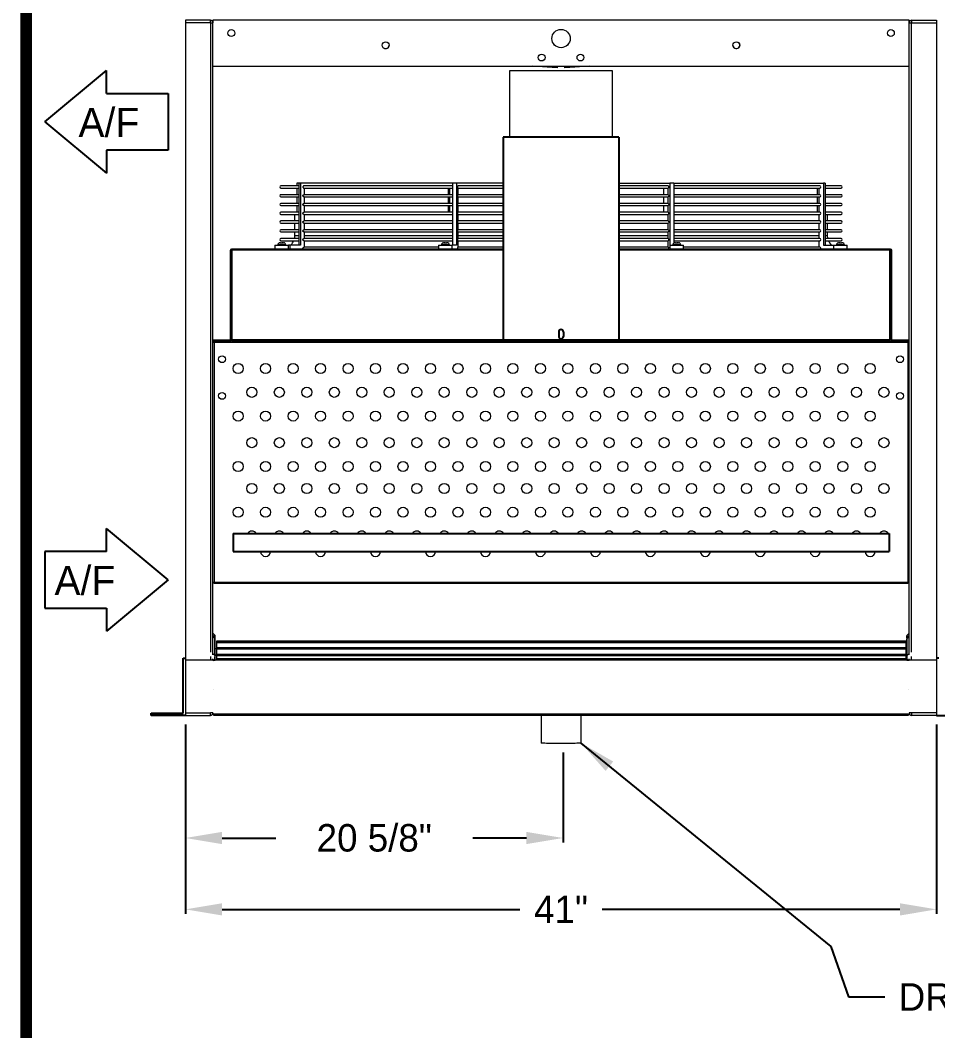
# Model space of a CAD drawing. Extents: x 6 to 271, y -23 to 146.
# Drawn here: x 10.7 to 60.8, y 29.6 to 84.8 of the extents above; entities that cross this region are included whole.
import ezdxf

# ---------------------------------------------------------------- set-up
doc = ezdxf.new("R2010")
doc.units = 0
doc.header["$MEASUREMENT"] = 0
doc.layers.get('0').update_dxf_attribs({"linetype": 'CONTINUOUS'})
doc.layers.get('Defpoints').update_dxf_attribs({"linetype": 'CONTINUOUS'})
doc.dimstyles.get("Standard").update_dxf_attribs({"dimtxt": 1.5, "dimasz": 2, "dimexe": 0.25, "dimexo": 0.5, "dimgap": 0.75, "dimtad": 0, "dimtih": 1, "dimtoh": 1, "dimdec": 4, "dimzin": 0, "dimdsep": 46, "dimlunit": 5, "dimtxsty": 'STANDARD', "dimcen": 0.125, "dimclrd": 1, "dimclre": 1, "dimclrt": 1, "dimadec": 0, "dimazin": 0, "dimtfac": 1, "dimtdec": 4, "dimtofl": 0, "dimtmove": 0, "dimatfit": 3, "dimfxl": 1, "dimfrac": 2, "dimtolj": 1, "dimtzin": 0, "dimarcsym": 0})

# ---------------------------------------------------------------- blocks, each defined once
blk = doc.blocks.new('099front')
at = {"color": 0, "ltscale": 7}
for p, q in [((59.351, 106.851), (53.039, 106.851)), ((53.039, 106.851), (53.039, 95.789)), ((59.351, 106.851), (59.351, 95.789)), ((56.07, 96.226), (56.07, 95.976)), ((56.32, 96.226), (56.32, 95.976)), ((53.039, 95.789), (59.351, 95.789))]:
    blk.add_line(p, q, dxfattribs=at)
for centre, start, end in [((56.195, 96.226), 0, 180), ((56.195, 95.976), 180, 0)]:
    blk.add_arc(centre, 0.125, start, end, dxfattribs=at)
blk = doc.blocks.new('Air Flow Arror')
for p, q in [((-1.543, 6.735), (-4.35, 3.368)), ((-1.543, 6.735), (1.263, 3.368)), ((-3.087, 3.368), (-4.35, 3.368)), ((-3.087, 3.368), (-3.087, 0)), ((0, 0), (0, 3.368)), ((0, 3.368), (1.263, 3.368)), ((-3.087, 0), (0, 0))]:
    blk.add_line(p, q)
blk.add_text('A/F', height=1.5938, rotation=90).set_placement((-0.712, 0.532))
blk = doc.blocks.new('*D27')
at = {"color": 7, "lineweight": -2}
for p, q in [((19.707, 46.356), (19.707, 36.018)), ((60.707, 46.356), (60.707, 36.018)), ((21.707, 36.268), (37.957, 36.268)), ((58.707, 36.268), (42.457, 36.268))]:
    blk.add_line(p, q, dxfattribs=at)
at = {"color": 7}
for points in [[(21.707, 36.601), (21.707, 35.934), (19.707, 36.268)], [(58.707, 36.601), (58.707, 35.934), (60.707, 36.268)]]:
    blk.add_solid(points, dxfattribs=at)
at = {"layer": 'Defpoints', "color": 0}
for p in [(19.707, 46.856), (60.707, 46.856), (60.707, 36.268)]:
    blk.add_point(p, dxfattribs=at)
at = {"color": 7, "insert": (40.207, 36.268), "char_height": 1.5, "attachment_point": 5}
blk.add_mtext('\\A1;41"', dxfattribs=at)
blk = doc.blocks.new('*D28')
at = {"color": 7, "lineweight": -2}
for p, q in [((19.707, 46.356), (19.707, 39.912)), ((40.316, 44.821), (40.316, 39.912)), ((21.707, 40.162), (24.637, 40.162)), ((38.316, 40.162), (35.387, 40.162))]:
    blk.add_line(p, q, dxfattribs=at)
at = {"color": 7}
for points in [[(21.707, 40.496), (21.707, 39.829), (19.707, 40.162)], [(38.316, 40.496), (38.316, 39.829), (40.316, 40.162)]]:
    blk.add_solid(points, dxfattribs=at)
at = {"layer": 'Defpoints', "color": 0}
for p in [(19.707, 46.856), (40.316, 45.321), (40.316, 40.162)]:
    blk.add_point(p, dxfattribs=at)
at = {"color": 7, "insert": (30.012, 40.162), "char_height": 1.5, "attachment_point": 5}
blk.add_mtext('\\A1;20 5/8"', dxfattribs=at)

msp = doc.modelspace()

# ---------------------------------------------------------------- linework, layer by layer
at = {"color": 0, "linetype": 'Continuous', "lineweight": 15}
for p, q in [((19.70728, 84.79342), (19.70728, 84.65892)), ((21.07178, 84.79342), (19.70728, 84.79342)), ((21.07178, 84.65892), (19.70728, 84.65892)), ((19.70728, 84.65792), (19.70728, 46.99142)), ((21.07178, 84.65792), (19.70728, 84.65792)), ((21.07178, 84.65892), (21.07178, 84.79342)), ((21.07178, 84.65792), (21.20728, 84.65792)), ((21.07178, 84.65792), (21.07178, 50.29804)), ((59.20728, 84.79342), (21.20728, 84.79342)), ((21.20728, 84.79342), (21.20728, 84.65792)), ((21.20728, 50.16257), (21.20728, 84.65792)), ((59.20728, 84.65792), (59.20728, 84.79342)), ((59.20728, 50.16257), (59.20728, 84.65792)), ((59.20728, 84.65792), (59.34278, 84.65792)), ((59.34278, 84.79342), (59.34278, 84.65892)), ((59.34278, 84.79342), (60.70728, 84.79342)), ((59.34278, 84.65892), (60.70728, 84.65892)), ((59.34278, 84.65792), (60.70728, 84.65792)), ((59.34278, 50.29804), (59.34278, 84.65792)), ((60.70728, 84.79342), (60.70728, 84.65892)), ((60.70728, 84.65792), (60.70728, 46.99142)), ((21.20728, 82.29342), (59.20728, 82.29342)), ((40.00388, 82.18658), (38.65053, 82.29342)), ((40.01232, 82.29342), (40.00388, 82.18658)), ((40.41067, 82.18658), (40.40223, 82.29342)), ((41.76402, 82.29342), (40.41067, 82.18658)), ((43.01978, 82.03692), (37.39478, 82.03692)), ((25.88714, 75.75104), (24.91716, 75.75104)), ((24.91716, 75.63104), (25.88714, 75.63104)), ((25.79377, 75.90592), (25.79377, 75.75104)), ((25.88714, 75.90592), (25.79377, 75.90592)), ((25.79377, 75.63104), (25.79377, 75.27237)), ((25.98052, 75.90592), (25.88714, 75.90592)), ((25.88714, 75.90592), (25.88714, 72.52492)), ((25.98052, 75.90592), (25.98052, 72.52492)), ((34.27568, 75.90592), (25.98052, 75.90592)), ((26.17623, 75.63104), (34.27568, 75.63104)), ((34.27568, 75.75104), (26.17627, 75.75104)), ((26.20594, 75.27237), (26.20594, 75.63104)), ((34.05026, 75.63104), (34.05026, 75.27237)), ((34.14363, 75.27237), (34.14363, 75.63104)), ((34.50111, 75.90592), (34.27568, 75.90592)), ((34.27568, 75.90592), (34.27568, 72.52492)), ((34.50111, 75.90592), (34.50111, 72.52492)), ((37.05103, 75.90592), (34.50111, 75.90592)), ((34.58217, 75.63104), (37.05103, 75.63104)), ((37.05103, 75.75104), (34.58226, 75.75104)), ((34.59448, 75.27237), (34.59448, 75.63104)), ((43.36353, 75.90592), (46.13887, 75.90592)), ((46.05855, 75.75104), (43.36353, 75.75104)), ((43.36353, 75.63104), (46.05855, 75.63104)), ((45.82007, 75.27237), (45.82007, 75.63104)), ((46.04549, 75.27237), (46.04549, 75.63104)), ((46.13887, 75.90592), (46.13887, 72.52492)), ((46.3643, 75.90592), (46.13887, 75.90592)), ((46.3643, 75.90592), (46.3643, 72.63302)), ((46.3643, 75.90592), (54.52741, 75.90592)), ((54.3335, 75.75104), (46.3643, 75.75104)), ((46.3643, 75.63104), (54.3335, 75.63104)), ((54.20861, 75.27237), (54.20861, 75.63104)), ((54.30198, 75.27237), (54.30198, 75.63104)), ((54.52741, 75.90592), (54.52741, 72.52492)), ((54.62078, 75.90592), (54.52741, 75.90592)), ((54.62078, 75.90592), (54.62078, 72.52492)), ((55.49739, 75.75104), (54.62078, 75.75104)), ((54.62078, 75.63104), (55.49739, 75.63104)), ((25.88714, 75.27237), (24.91716, 75.27237)), ((24.91716, 75.15237), (25.88714, 75.15237)), ((25.79377, 75.15237), (25.79377, 74.79371)), ((26.17623, 75.15237), (34.27568, 75.15237)), ((34.27568, 75.27237), (26.17627, 75.27237)), ((26.20594, 74.79371), (26.20594, 75.15237)), ((34.05026, 75.15237), (34.05026, 74.79371)), ((34.14363, 74.79371), (34.14363, 75.15237)), ((34.58217, 75.15237), (37.05103, 75.15237)), ((37.05103, 75.27237), (34.58226, 75.27237)), ((34.59448, 74.79371), (34.59448, 75.15237)), ((46.05855, 75.27237), (43.36353, 75.27237)), ((43.36353, 75.15237), (46.05855, 75.15237)), ((45.82007, 74.79371), (45.82007, 75.15237)), ((46.04549, 74.79371), (46.04549, 75.15237)), ((54.3335, 75.27237), (46.3643, 75.27237)), ((46.3643, 75.15237), (54.3335, 75.15237)), ((54.20861, 74.79371), (54.20861, 75.15237)), ((54.30198, 74.79371), (54.30198, 75.15237)), ((55.49739, 75.27237), (54.62078, 75.27237)), ((54.62078, 75.15237), (55.49739, 75.15237)), ((25.88714, 74.79371), (24.91716, 74.79371)), ((24.91716, 74.67371), (25.88714, 74.67371)), ((25.79377, 74.67371), (25.79377, 74.31504)), ((26.17623, 74.67371), (34.27568, 74.67371)), ((34.27568, 74.79371), (26.17627, 74.79371)), ((26.20594, 74.31504), (26.20594, 74.67371)), ((34.05026, 74.67371), (34.05026, 74.31504)), ((34.14363, 74.31504), (34.14363, 74.67371)), ((34.58218, 74.67371), (37.05103, 74.67371)), ((37.05103, 74.79371), (34.58226, 74.79371)), ((34.59448, 74.31504), (34.59448, 74.67371)), ((46.05855, 74.79371), (43.36353, 74.79371)), ((43.36353, 74.67371), (46.05855, 74.67371)), ((45.82007, 74.31504), (45.82007, 74.67371)), ((46.04549, 74.31504), (46.04549, 74.67371)), ((54.3335, 74.79371), (46.3643, 74.79371)), ((46.3643, 74.67371), (54.3335, 74.67371)), ((54.20861, 74.31504), (54.20861, 74.67371)), ((54.30198, 74.31504), (54.30198, 74.67371)), ((55.49739, 74.79371), (54.62078, 74.79371)), ((54.62078, 74.67371), (55.49739, 74.67371)), ((25.88714, 74.31504), (24.91716, 74.31504)), ((24.91716, 74.19504), (25.88714, 74.19504)), ((26.17623, 74.19504), (34.27568, 74.19504)), ((34.27568, 74.31504), (26.17627, 74.31504)), ((26.20594, 73.83638), (26.20594, 74.19504)), ((34.58218, 74.19504), (37.05103, 74.19504)), ((37.05103, 74.31504), (34.58226, 74.31504)), ((34.59448, 73.83638), (34.59448, 74.19504)), ((46.05855, 74.31504), (43.36353, 74.31504)), ((43.36353, 74.19504), (46.05855, 74.19504)), ((46.04549, 73.83638), (46.04549, 74.19504)), ((54.3335, 74.31504), (46.3643, 74.31504)), ((46.3643, 74.19504), (54.3335, 74.19504)), ((54.30198, 73.83638), (54.30198, 74.19504)), ((55.49739, 74.31504), (54.62078, 74.31504)), ((54.62078, 74.19504), (55.49739, 74.19504)), ((25.88714, 73.83638), (24.91716, 73.83638)), ((24.91716, 73.71638), (25.88714, 73.71638)), ((25.88714, 73.35771), (24.91716, 73.35771)), ((26.17623, 73.71638), (34.27568, 73.71638)), ((34.27568, 73.83638), (26.17627, 73.83638)), ((34.27568, 73.35771), (26.17627, 73.35771)), ((26.20594, 73.35771), (26.20594, 73.71638)), ((34.58218, 73.71638), (37.05103, 73.71638)), ((37.05103, 73.83638), (34.58226, 73.83638)), ((37.05103, 73.35771), (34.58226, 73.35771)), ((34.59448, 73.35771), (34.59448, 73.71638)), ((46.05855, 73.83638), (43.36353, 73.83638)), ((43.36353, 73.71638), (46.05855, 73.71638)), ((46.05855, 73.35771), (43.36353, 73.35771)), ((46.04549, 73.35771), (46.04549, 73.71638)), ((54.3335, 73.83638), (46.3643, 73.83638)), ((46.3643, 73.71638), (54.3335, 73.71638)), ((54.3335, 73.35771), (46.3643, 73.35771)), ((54.30198, 73.35771), (54.30198, 73.71638)), ((55.49739, 73.83638), (54.62078, 73.83638)), ((54.62078, 73.71638), (55.49739, 73.71638)), ((55.49739, 73.35771), (54.62078, 73.35771)), ((24.91716, 73.23771), (25.88714, 73.23771)), ((25.88714, 72.87904), (24.91716, 72.87904)), ((25.88714, 73.03092), (25.65948, 73.03092)), ((26.17623, 73.23771), (34.27568, 73.23771)), ((34.27568, 72.87904), (26.17627, 72.87904)), ((26.20594, 72.87904), (26.20594, 73.23771)), ((34.27568, 73.03092), (26.20594, 73.03092)), ((34.58217, 73.23771), (37.05103, 73.23771)), ((37.05103, 72.87904), (34.58226, 72.87904)), ((34.59448, 72.87904), (34.59448, 73.23771)), ((37.05103, 73.03092), (34.59448, 73.03092)), ((43.36353, 73.23771), (46.05855, 73.23771)), ((46.04549, 73.03092), (43.36353, 73.03092)), ((46.05855, 72.87904), (43.36353, 72.87904)), ((46.04549, 72.87904), (46.04549, 73.23771)), ((46.3643, 73.23771), (54.3335, 73.23771)), ((54.30198, 73.03092), (46.3643, 73.03092)), ((54.3335, 72.87904), (46.3643, 72.87904)), ((54.30198, 72.87904), (54.30198, 73.23771)), ((54.62078, 73.23771), (55.49739, 73.23771)), ((54.75508, 73.03092), (54.62078, 73.03092)), ((55.49739, 72.87904), (54.62078, 72.87904)), ((22.20828, 72.29342), (22.20828, 72.24342)), ((22.20828, 72.29342), (22.25828, 72.29342)), ((37.05103, 72.29342), (22.25828, 72.29342)), ((22.25828, 72.24242), (22.25828, 72.29342)), ((24.59426, 72.52492), (25.10447, 72.52492)), ((24.76117, 72.52592), (24.74451, 72.52592)), ((25.18201, 72.52592), (24.76117, 72.52592)), ((24.86851, 72.64992), (24.86867, 72.64992)), ((24.8714, 72.64992), (24.86867, 72.64992)), ((24.8714, 72.64992), (24.8819, 72.64992)), ((24.89258, 72.64992), (24.8819, 72.64992)), ((24.89258, 72.64992), (24.96862, 72.64992)), ((24.91716, 72.75904), (25.88714, 72.75904)), ((24.98018, 72.64992), (24.96862, 72.64992)), ((24.98646, 72.64992), (24.98018, 72.64992)), ((24.98646, 72.64992), (25.01183, 72.64992)), ((25.02637, 72.64992), (25.01183, 72.64992)), ((25.02637, 72.64992), (25.05801, 72.64992)), ((25.10447, 72.52492), (25.33226, 72.52492)), ((25.39755, 72.52492), (25.33226, 72.52492)), ((25.39755, 72.52492), (25.39755, 72.29342)), ((25.98052, 72.52492), (25.39755, 72.52492)), ((26.17623, 72.75904), (34.27568, 72.75904)), ((33.524, 72.40038), (26.17627, 72.40038)), ((26.20594, 72.40038), (26.20594, 72.75904)), ((33.524, 72.52492), (34.03421, 72.52492)), ((33.80929, 72.52592), (33.67425, 72.52592)), ((33.79825, 72.64992), (33.8299, 72.64992)), ((34.11175, 72.52592), (33.80929, 72.52592)), ((33.84444, 72.64992), (33.8299, 72.64992)), ((33.84444, 72.64992), (33.86981, 72.64992)), ((33.87609, 72.64992), (33.86981, 72.64992)), ((33.88764, 72.64992), (33.87609, 72.64992)), ((33.88764, 72.64992), (33.96368, 72.64992)), ((33.97436, 72.64992), (33.96368, 72.64992)), ((33.97436, 72.64992), (33.98487, 72.64992)), ((33.9876, 72.64992), (33.98487, 72.64992)), ((33.9876, 72.64992), (33.98775, 72.64992)), ((34.03421, 72.52492), (34.262, 72.52492)), ((34.50111, 72.52492), (34.262, 72.52492)), ((34.58217, 72.75904), (37.05103, 72.75904)), ((37.05103, 72.40038), (34.58226, 72.40038)), ((34.59448, 72.40038), (34.59448, 72.75904)), ((43.36353, 72.75904), (46.05855, 72.75904)), ((46.05855, 72.40038), (43.36353, 72.40038)), ((58.15628, 72.29342), (43.36353, 72.29342)), ((46.04549, 72.40038), (46.04549, 72.75904)), ((46.13887, 72.52492), (46.15255, 72.52492)), ((46.15255, 72.52492), (46.66276, 72.52492)), ((46.60526, 72.52592), (46.3028, 72.52592)), ((46.3643, 72.75904), (54.3335, 72.75904)), ((46.4268, 72.64992), (46.42695, 72.64992)), ((46.42968, 72.64992), (46.42695, 72.64992)), ((46.42968, 72.64992), (46.44019, 72.64992)), ((46.45087, 72.64992), (46.44019, 72.64992)), ((46.45087, 72.64992), (46.52691, 72.64992)), ((46.53847, 72.64992), (46.52691, 72.64992)), ((46.54474, 72.64992), (46.53847, 72.64992)), ((46.54474, 72.64992), (46.57011, 72.64992)), ((46.58465, 72.64992), (46.57011, 72.64992)), ((46.58465, 72.64992), (46.6163, 72.64992)), ((46.7403, 72.52592), (46.60526, 72.52592)), ((46.66276, 72.52492), (46.89055, 72.52492)), ((54.3335, 72.40038), (46.89055, 72.40038)), ((54.30198, 72.40038), (54.30198, 72.75904)), ((54.52741, 72.52492), (55.08229, 72.52492)), ((54.62078, 72.75904), (55.49739, 72.75904)), ((55.08229, 72.52492), (55.5925, 72.52492)), ((55.65339, 72.52592), (55.23254, 72.52592)), ((55.35654, 72.64992), (55.38819, 72.64992)), ((55.40273, 72.64992), (55.38819, 72.64992)), ((55.40273, 72.64992), (55.4281, 72.64992)), ((55.43438, 72.64992), (55.4281, 72.64992)), ((55.44593, 72.64992), (55.43438, 72.64992)), ((55.44593, 72.64992), (55.52197, 72.64992)), ((55.53265, 72.64992), (55.52197, 72.64992)), ((55.53265, 72.64992), (55.54316, 72.64992)), ((55.54589, 72.64992), (55.54316, 72.64992)), ((55.54589, 72.64992), (55.54604, 72.64992)), ((55.5925, 72.52492), (55.82029, 72.52492)), ((55.67004, 72.52592), (55.65339, 72.52592)), ((58.15628, 72.29342), (58.20628, 72.29342)), ((58.15628, 72.24242), (58.15628, 72.29342)), ((58.20628, 72.24342), (58.20628, 72.29342)), ((22.20728, 72.24242), (22.15728, 72.24242)), ((22.15728, 67.34442), (22.15728, 72.24242)), ((22.20728, 67.34442), (22.20728, 72.24242)), ((22.25728, 72.24242), (22.20728, 72.24242)), ((37.05103, 72.24242), (22.25828, 72.24242)), ((22.25828, 67.34442), (22.25828, 72.24242)), ((58.15628, 72.24242), (43.36353, 72.24242)), ((58.15628, 67.34442), (58.15628, 72.24242)), ((58.15728, 72.24242), (58.20728, 72.24242)), ((58.25728, 72.24242), (58.20728, 72.24242)), ((58.20728, 67.34442), (58.20728, 72.24242)), ((58.25728, 67.34442), (58.25728, 72.24242)), ((21.20728, 67.34342), (22.15628, 67.34342)), ((21.20728, 67.29342), (21.27078, 67.29342)), ((21.27078, 67.29342), (21.27078, 67.23092)), ((21.27078, 67.29342), (22.14378, 67.29342)), ((22.14378, 67.29342), (22.15628, 67.29342)), ((22.14378, 67.23092), (22.14378, 67.29342)), ((22.15628, 67.34342), (22.15628, 67.29342)), ((22.15728, 67.34442), (22.20728, 67.34442)), ((22.25828, 67.34442), (22.20728, 67.34442)), ((22.25828, 67.34442), (22.25828, 67.34342)), ((58.15628, 67.34442), (22.25828, 67.34442)), ((22.25828, 67.34342), (58.15628, 67.34342)), ((22.25828, 67.29342), (22.25828, 67.34342)), ((22.25828, 67.29342), (22.26978, 67.29342)), ((22.26978, 67.23042), (22.26978, 67.29342)), ((22.26978, 67.29342), (58.14478, 67.29342)), ((58.14478, 67.29342), (58.15628, 67.29342)), ((58.14478, 67.29342), (58.14478, 67.23042)), ((58.15628, 67.34342), (58.15628, 67.34442)), ((58.20728, 67.34442), (58.15628, 67.34442)), ((58.15628, 67.29342), (58.15628, 67.34342)), ((58.25728, 67.34442), (58.20728, 67.34442)), ((58.25828, 67.34342), (58.25828, 67.29342)), ((58.25828, 67.34342), (59.20728, 67.34342)), ((58.25828, 67.29342), (58.27078, 67.29342)), ((58.27078, 67.29342), (58.27078, 67.23092)), ((59.14378, 67.29342), (58.27078, 67.29342)), ((59.14378, 67.29342), (59.20728, 67.29342)), ((59.14378, 67.23092), (59.14378, 67.29342)), ((21.20728, 67.22992), (21.27128, 67.22992)), ((21.27028, 67.22942), (21.20728, 67.22942)), ((21.27028, 67.22942), (21.27028, 54.10742)), ((21.27028, 67.22942), (21.27128, 67.22942)), ((21.27078, 67.23092), (22.14378, 67.23092)), ((21.27128, 67.22942), (21.27128, 67.23042)), ((21.27128, 67.23042), (22.26978, 67.23042)), ((21.27128, 67.22942), (21.27128, 54.10742)), ((21.27128, 67.22942), (59.14328, 67.22942)), ((58.14478, 67.23042), (59.14328, 67.23042)), ((59.14378, 67.23092), (58.27078, 67.23092)), ((59.14328, 67.23042), (59.14328, 67.22942)), ((59.14328, 67.22992), (59.20728, 67.22992)), ((59.14328, 67.22942), (59.14328, 54.10742)), ((59.14328, 67.22942), (59.14428, 67.22942)), ((59.20728, 67.22942), (59.14428, 67.22942)), ((59.14428, 67.22942), (59.14428, 54.10742)), ((21.27028, 54.10742), (21.20728, 54.10742)), ((21.27028, 54.10742), (21.27128, 54.10742)), ((21.27128, 54.10742), (59.14328, 54.10742)), ((21.27128, 54.10742), (21.27128, 54.10642)), ((59.14328, 54.10642), (21.27128, 54.10642)), ((21.27128, 54.04342), (21.27128, 54.10642)), ((59.14328, 54.10642), (59.14328, 54.10742)), ((59.14328, 54.10742), (59.14428, 54.10742)), ((59.14328, 54.04342), (59.14328, 54.10642)), ((59.20728, 54.10742), (59.14428, 54.10742)), ((59.14328, 54.04342), (21.27128, 54.04342)), ((21.20728, 51.34426), (21.31368, 51.23789)), ((59.20728, 51.34426), (59.10088, 51.23789)), ((21.31368, 51.12015), (21.20728, 51.22653)), ((21.20728, 51.16257), (21.31368, 51.0562)), ((21.29461, 51.07526), (21.33228, 51.07526)), ((21.31368, 51.12015), (21.31368, 51.23789)), ((21.31368, 50.12015), (21.31368, 51.0562)), ((21.33228, 51.07526), (21.33228, 51.193)), ((21.33228, 51.01131), (21.33228, 51.07526)), ((21.33228, 50.07526), (21.33228, 51.01131)), ((21.33328, 51.193), (21.33328, 51.19154)), ((21.33328, 50.51142), (21.33328, 51.19154)), ((59.01828, 50.89649), (21.39628, 50.89649)), ((21.39628, 50.89649), (21.39628, 50.88635)), ((59.01828, 50.88635), (21.39628, 50.88635)), ((21.39628, 50.88635), (21.39628, 50.82087)), ((59.01828, 50.82087), (21.39628, 50.82087)), ((21.39628, 50.82087), (21.39628, 50.53602)), ((59.01828, 50.89649), (59.01828, 50.88635)), ((59.01828, 50.88635), (59.01828, 50.82087)), ((59.01828, 50.82087), (59.01828, 50.53602)), ((59.08228, 50.8325), (59.01928, 50.8325)), ((59.01928, 50.82236), (59.01928, 50.8325)), ((59.01928, 50.82236), (59.08228, 50.82236)), ((59.08128, 51.193), (59.08128, 51.19154)), ((59.08128, 51.19154), (59.08128, 50.8325)), ((59.08228, 51.07526), (59.08228, 51.193)), ((59.08228, 51.07526), (59.11994, 51.07526)), ((59.08228, 51.07526), (59.08228, 51.01131)), ((59.08228, 50.07526), (59.08228, 51.01131)), ((59.10088, 51.12015), (59.10088, 51.23789)), ((59.10088, 51.12015), (59.20728, 51.22653)), ((59.20728, 51.16257), (59.10088, 51.0562)), ((59.10088, 50.12015), (59.10088, 51.0562)), ((21.31368, 50.12015), (21.20728, 50.22653)), ((21.33228, 50.51142), (21.39628, 50.51142)), ((21.33228, 50.50996), (21.39628, 50.50996)), ((59.01828, 50.53602), (21.39628, 50.53602)), ((21.39628, 50.53602), (21.39628, 50.52588)), ((59.01828, 50.52588), (21.39628, 50.52588)), ((21.39628, 50.52588), (21.39628, 50.46041)), ((59.01828, 50.46041), (21.39628, 50.46041)), ((21.39628, 50.46041), (21.39628, 50.17556)), ((59.01828, 50.53602), (59.01828, 50.52588)), ((59.01828, 50.52588), (59.01828, 50.46041)), ((59.01828, 50.46041), (59.01828, 50.17556)), ((59.08228, 50.47204), (59.01928, 50.47204)), ((59.01928, 50.4619), (59.01928, 50.47204)), ((59.01928, 50.4619), (59.08228, 50.4619)), ((59.10088, 50.12015), (59.20728, 50.22653)), ((60.70728, 49.87178), (19.70728, 49.87178)), ((21.07178, 50.06868), (21.07178, 49.87178)), ((21.20728, 49.86887), (21.20728, 49.93322)), ((21.20728, 49.86887), (21.25728, 49.86887)), ((21.25728, 49.86887), (21.25728, 49.88323)), ((21.25728, 49.79049), (21.25828, 49.79049)), ((21.25728, 49.78903), (21.25828, 49.78903)), ((21.25828, 49.86887), (21.25828, 49.87003)), ((59.15628, 49.87003), (21.25828, 49.87003)), ((59.15628, 49.86887), (21.25828, 49.86887)), ((21.26948, 49.87103), (21.31368, 49.91521)), ((21.26978, 49.87032), (21.33228, 49.87032)), ((21.26978, 49.87032), (21.26978, 49.87003)), ((21.29461, 50.07526), (21.33228, 50.07526)), ((21.31368, 49.91521), (21.31368, 50.0562)), ((21.33228, 50.15096), (21.39628, 50.15096)), ((21.33228, 50.14949), (21.39628, 50.14949)), ((21.33228, 50.01131), (21.33228, 50.07526)), ((21.33228, 49.87032), (21.33228, 50.01131)), ((21.33228, 49.87032), (21.33228, 49.87003)), ((21.33328, 49.87032), (21.33328, 49.87178)), ((59.08128, 49.87032), (21.33328, 49.87032)), ((21.33328, 49.87032), (21.33328, 49.87003)), ((59.01828, 50.17556), (21.39628, 50.17556)), ((21.39628, 50.17556), (21.39628, 50.16542)), ((59.01828, 50.16542), (21.39628, 50.16542)), ((21.39628, 50.16542), (21.39628, 50.09994)), ((59.01828, 50.09994), (21.39628, 50.09994)), ((21.39628, 50.09994), (21.39628, 49.93718)), ((59.01828, 49.93718), (21.39628, 49.93718)), ((21.39628, 49.93718), (21.39628, 49.92704)), ((59.01828, 49.92704), (21.39628, 49.92704)), ((21.39628, 49.92704), (21.39628, 49.87178)), ((59.01828, 50.17556), (59.01828, 50.16542)), ((59.01828, 50.16542), (59.01828, 50.09994)), ((59.01828, 50.09994), (59.01828, 49.93718)), ((59.01828, 49.93718), (59.01828, 49.92704)), ((59.01828, 49.92704), (59.01828, 49.87178)), ((59.08228, 50.11157), (59.01928, 50.11157)), ((59.01928, 50.10143), (59.01928, 50.11157)), ((59.01928, 50.10143), (59.08228, 50.10143)), ((59.08228, 49.8732), (59.01928, 49.8732)), ((59.01928, 49.87178), (59.01928, 49.8732)), ((59.08128, 49.87032), (59.08128, 49.87178)), ((59.08128, 49.87003), (59.08128, 49.87032)), ((59.08228, 50.07526), (59.11994, 50.07526)), ((59.08228, 50.07526), (59.08228, 50.01131)), ((59.08228, 49.87032), (59.08228, 50.01131)), ((59.08228, 49.87032), (59.14478, 49.87032)), ((59.08228, 49.87003), (59.08228, 49.87032)), ((59.10088, 49.91521), (59.10088, 50.0562)), ((59.14507, 49.87103), (59.10088, 49.91521)), ((59.14478, 49.87003), (59.14478, 49.87032)), ((59.15628, 49.88223), (59.15628, 49.87003)), ((59.15628, 49.86887), (59.15628, 49.87003)), ((59.15728, 49.86887), (59.15728, 49.88323)), ((59.15728, 49.86887), (59.20728, 49.86887)), ((59.20728, 49.86887), (59.20728, 49.93322)), ((59.34278, 49.87178), (59.34278, 50.06868)), ((19.70728, 46.99142), (21.07178, 46.99142)), ((19.70728, 46.99042), (19.70728, 46.85592)), ((19.70728, 46.99042), (21.07178, 46.99042)), ((21.20728, 46.99142), (21.07178, 46.99142)), ((21.07178, 46.85592), (21.07178, 46.99042)), ((21.20728, 46.99142), (21.20728, 46.92067)), ((21.20728, 46.92067), (21.25728, 46.92067)), ((59.15628, 46.92067), (21.25828, 46.92067)), ((21.25828, 46.91967), (21.25828, 46.92067)), ((21.25828, 46.91967), (21.25828, 46.86968)), ((59.15628, 46.92067), (59.15628, 46.91967)), ((59.15628, 46.86968), (59.15628, 46.91967)), ((59.15728, 46.92067), (59.20728, 46.92067)), ((59.20728, 46.99142), (59.20728, 46.92067)), ((59.34278, 46.99142), (59.20728, 46.99142)), ((60.70728, 46.99142), (59.34278, 46.99142)), ((59.34278, 46.99042), (59.34278, 46.85592)), ((60.70728, 46.99042), (59.34278, 46.99042)), ((60.70728, 46.99042), (60.70728, 46.85592)), ((60.70728, 46.99042), (60.70728, 46.85592)), ((19.70728, 46.85592), (21.07178, 46.85592)), ((60.70728, 46.85592), (59.34278, 46.85592))]:
    msp.add_line(p, q, dxfattribs=at)
at = {"color": 0}
for p, q in [((12.02584, 79.24785), (15.39354, 82.05416)), ((15.39354, 80.79132), (15.39354, 82.05416)), ((15.39354, 80.79132), (18.76124, 80.79132)), ((18.76124, 80.79132), (18.76124, 77.70439)), ((12.02584, 79.24785), (15.39354, 76.44155)), ((18.76124, 77.70439), (15.39354, 77.70439)), ((15.39354, 77.70439), (15.39354, 76.44155)), ((22.30728, 56.78135), (58.10728, 56.78135)), ((22.30728, 56.78135), (22.30728, 55.80192)), ((58.10728, 56.78135), (58.10728, 55.80192)), ((22.30728, 55.80192), (58.10728, 55.80192)), ((19.58228, 46.98092), (19.58228, 49.98092)), ((19.58228, 49.98092), (19.70728, 49.98092)), ((60.83228, 49.98092), (60.70728, 49.98092)), ((17.83228, 46.85592), (17.83228, 46.98092)), ((17.83228, 46.98092), (19.58228, 46.98092)), ((19.70728, 46.85592), (17.83228, 46.85592)), ((60.70728, 46.85592), (62.58228, 46.85592))]:
    msp.add_line(p, q, dxfattribs=at)
at = {"color": 0, "const_width": 0.63999}
msp.add_lwpolyline([(11.00839, -18.24898), (267.00583, -18.24898), (267.00583, 141.74942), (11.00839, 141.74942), (11.00839, -18.24898)], dxfattribs=at)
at = {"color": 0, "linetype": 'Continuous', "lineweight": 15, "flags": 128}
for points in [[(46.05855, 75.75104), (46.05861, 75.75104), (46.06788, 75.74586), (46.07556, 75.73133), (46.08034, 75.70993), (46.08141, 75.68531), (46.07857, 75.66166), (46.07232, 75.64303), (46.06372, 75.63258), (46.05855, 75.63104)], [(46.05855, 75.27237), (46.0628, 75.27133), (46.07117, 75.2625), (46.07759, 75.24592), (46.08106, 75.22416), (46.08106, 75.20058), (46.07759, 75.17882), (46.07117, 75.16225), (46.0628, 75.15341), (46.05855, 75.15237)], [(46.05855, 74.79371), (46.0628, 74.79267), (46.07117, 74.78383), (46.07759, 74.76725), (46.08106, 74.7455), (46.08106, 74.72192), (46.07759, 74.70016), (46.07117, 74.68358), (46.0628, 74.67475), (46.05855, 74.67371)], [(46.05855, 74.31504), (46.0628, 74.314), (46.07117, 74.30517), (46.07759, 74.28859), (46.08106, 74.26683), (46.08106, 74.24325), (46.07759, 74.22149), (46.07117, 74.20492), (46.0628, 74.19608), (46.05855, 74.19504)], [(46.05855, 73.83638), (46.0628, 73.83534), (46.07117, 73.8265), (46.07759, 73.80992), (46.08106, 73.78817), (46.08106, 73.76459), (46.07759, 73.74283), (46.07117, 73.72625), (46.0628, 73.71741), (46.05855, 73.71638)], [(46.05855, 73.35771), (46.0628, 73.35667), (46.07117, 73.34784), (46.07759, 73.33126), (46.08106, 73.3095), (46.08106, 73.28592), (46.07759, 73.26416), (46.07117, 73.24758), (46.0628, 73.23875), (46.05855, 73.23771)], [(25.65948, 73.03092), (25.65184, 72.92419), (25.64394, 72.87904)], [(46.05855, 72.87904), (46.0628, 72.87801), (46.07117, 72.86917), (46.07759, 72.85259), (46.08106, 72.83083), (46.08106, 72.80725), (46.07759, 72.7855), (46.07117, 72.76892), (46.0628, 72.76008), (46.05855, 72.75904)], [(54.77062, 72.87904), (54.76271, 72.92419), (54.75508, 73.03092)], [(46.05855, 72.40038), (46.06306, 72.39921), (46.0715, 72.38993), (46.07788, 72.37278), (46.08118, 72.35048), (46.0809, 72.32658), (46.07706, 72.30486), (46.07284, 72.29342)], [(41.30103, 45.34612), (41.29551, 45.34357), (41.2759, 45.3407), (41.24237, 45.3379), (41.19534, 45.33521), (41.13543, 45.33266), (41.06342, 45.33029), (40.98024, 45.32812), (40.887, 45.32619), (40.78489, 45.32452), (40.67525, 45.32313), (40.55951, 45.32204), (40.43917, 45.32126), (40.31582, 45.32081), (40.19105, 45.32069), (40.06649, 45.3209), (39.94377, 45.32143), (39.82448, 45.32229), (39.71018, 45.32346), (39.60236, 45.32493), (39.50243, 45.32667), (39.41169, 45.32867), (39.33132, 45.33089), (39.26237, 45.33331), (39.20573, 45.3359), (39.16216, 45.33862), (39.13221, 45.34144), (39.11627, 45.34432), (39.11353, 45.34612)]]:
    msp.add_lwpolyline(points, dxfattribs=at)
at = {"color": 0, "linetype": 'Continuous', "lineweight": 15}
for centre, radius in [((22.20728, 84.09313), 0.1875), ((40.20728, 83.79342), 0.5), ((58.20728, 84.09313), 0.1875), ((30.63737, 83.4276), 0.1875), ((49.77718, 83.4276), 0.1875), ((39.14616, 82.75585), 0.1875), ((41.26839, 82.75585), 0.1875), ((21.70728, 66.29342), 0.1875), ((58.70728, 66.29342), 0.1875), ((22.58228, 65.78592), 0.275), ((24.08228, 65.78592), 0.275), ((25.58228, 65.78592), 0.275), ((27.08228, 65.78592), 0.275), ((28.58228, 65.78592), 0.275), ((30.08228, 65.78592), 0.275), ((31.58228, 65.78592), 0.275), ((33.08228, 65.78592), 0.275), ((34.58228, 65.78592), 0.275), ((36.08228, 65.78592), 0.275), ((37.58228, 65.78592), 0.275), ((39.08228, 65.78592), 0.275), ((40.58228, 65.78592), 0.275), ((42.08228, 65.78592), 0.275), ((43.58228, 65.78592), 0.275), ((45.08228, 65.78592), 0.275), ((46.58228, 65.78592), 0.275), ((48.08228, 65.78592), 0.275), ((49.58228, 65.78592), 0.275), ((51.08228, 65.78592), 0.275), ((52.58228, 65.78592), 0.275), ((54.08228, 65.78592), 0.275), ((55.58228, 65.78592), 0.275), ((57.08228, 65.78592), 0.275), ((23.33228, 64.48692), 0.275), ((24.83228, 64.48692), 0.275), ((26.33228, 64.48692), 0.275), ((27.83228, 64.48692), 0.275), ((29.33228, 64.48692), 0.275), ((30.83228, 64.48692), 0.275), ((32.33228, 64.48692), 0.275), ((33.83228, 64.48692), 0.275), ((35.33228, 64.48692), 0.275), ((36.83228, 64.48692), 0.275), ((38.33228, 64.48692), 0.275), ((39.83228, 64.48692), 0.275), ((41.33228, 64.48692), 0.275), ((42.83228, 64.48692), 0.275), ((44.33228, 64.48692), 0.275), ((45.83228, 64.48692), 0.275), ((47.33228, 64.48692), 0.275), ((48.83228, 64.48692), 0.275), ((50.33228, 64.48692), 0.275), ((51.83228, 64.48692), 0.275), ((53.33228, 64.48692), 0.275), ((54.83228, 64.48692), 0.275), ((56.33228, 64.48692), 0.275), ((57.83228, 64.48692), 0.275), ((21.70728, 64.29342), 0.1875), ((58.70728, 64.29342), 0.1875), ((22.58228, 63.18792), 0.275), ((24.08228, 63.18792), 0.275), ((25.58228, 63.18792), 0.275), ((27.08228, 63.18792), 0.275), ((28.58228, 63.18792), 0.275), ((30.08228, 63.18792), 0.275), ((31.58228, 63.18792), 0.275), ((33.08228, 63.18792), 0.275), ((34.58228, 63.18792), 0.275), ((36.08228, 63.18792), 0.275), ((37.58228, 63.18792), 0.275), ((39.08228, 63.18792), 0.275), ((40.58228, 63.18792), 0.275), ((42.08228, 63.18792), 0.275), ((43.58228, 63.18792), 0.275), ((45.08228, 63.18792), 0.275), ((46.58228, 63.18792), 0.275), ((48.08228, 63.18792), 0.275), ((49.58228, 63.18792), 0.275), ((51.08228, 63.18792), 0.275), ((52.58228, 63.18792), 0.275), ((54.08228, 63.18792), 0.275), ((55.58228, 63.18792), 0.275), ((57.08228, 63.18792), 0.275), ((23.33228, 61.73692), 0.275), ((24.83228, 61.73692), 0.275), ((26.33228, 61.73692), 0.275), ((27.83228, 61.73692), 0.275), ((29.33228, 61.73692), 0.275), ((30.83228, 61.73692), 0.275), ((32.33228, 61.73692), 0.275), ((33.83228, 61.73692), 0.275), ((35.33228, 61.73692), 0.275), ((36.83228, 61.73692), 0.275), ((38.33228, 61.73692), 0.275), ((39.83228, 61.73692), 0.275), ((41.33228, 61.73692), 0.275), ((42.83228, 61.73692), 0.275), ((44.33228, 61.73692), 0.275), ((45.83228, 61.73692), 0.275), ((47.33228, 61.73692), 0.275), ((48.83228, 61.73692), 0.275), ((50.33228, 61.73692), 0.275), ((51.83228, 61.73692), 0.275), ((53.33228, 61.73692), 0.275), ((54.83228, 61.73692), 0.275), ((56.33228, 61.73692), 0.275), ((57.83228, 61.73692), 0.275), ((22.58228, 60.43792), 0.275), ((24.08228, 60.43792), 0.275), ((25.58228, 60.43792), 0.275), ((27.08228, 60.43792), 0.275), ((28.58228, 60.43792), 0.275), ((30.08228, 60.43792), 0.275), ((31.58228, 60.43792), 0.275), ((33.08228, 60.43792), 0.275), ((34.58228, 60.43792), 0.275), ((36.08228, 60.43792), 0.275), ((37.58228, 60.43792), 0.275), ((39.08228, 60.43792), 0.275), ((40.58228, 60.43792), 0.275), ((42.08228, 60.43792), 0.275), ((43.58228, 60.43792), 0.275), ((45.08228, 60.43792), 0.275), ((46.58228, 60.43792), 0.275), ((48.08228, 60.43792), 0.275), ((49.58228, 60.43792), 0.275), ((51.08228, 60.43792), 0.275), ((52.58228, 60.43792), 0.275), ((54.08228, 60.43792), 0.275), ((55.58228, 60.43792), 0.275), ((57.08228, 60.43792), 0.275), ((23.33228, 59.23692), 0.275), ((24.83228, 59.23692), 0.275), ((26.33228, 59.23692), 0.275), ((27.83228, 59.23692), 0.275), ((29.33228, 59.23692), 0.275), ((30.83228, 59.23692), 0.275), ((32.33228, 59.23692), 0.275), ((33.83228, 59.23692), 0.275), ((35.33228, 59.23692), 0.275), ((36.83228, 59.23692), 0.275), ((38.33228, 59.23692), 0.275), ((39.83228, 59.23692), 0.275), ((41.33228, 59.23692), 0.275), ((42.83228, 59.23692), 0.275), ((44.33228, 59.23692), 0.275), ((45.83228, 59.23692), 0.275), ((47.33228, 59.23692), 0.275), ((48.83228, 59.23692), 0.275), ((50.33228, 59.23692), 0.275), ((51.83228, 59.23692), 0.275), ((53.33228, 59.23692), 0.275), ((54.83228, 59.23692), 0.275), ((56.33228, 59.23692), 0.275), ((57.83228, 59.23692), 0.275), ((22.58228, 57.93792), 0.275), ((24.08228, 57.93792), 0.275), ((25.58228, 57.93792), 0.275), ((27.08228, 57.93792), 0.275), ((28.58228, 57.93792), 0.275), ((30.08228, 57.93792), 0.275), ((31.58228, 57.93792), 0.275), ((33.08228, 57.93792), 0.275), ((34.58228, 57.93792), 0.275), ((36.08228, 57.93792), 0.275), ((37.58228, 57.93792), 0.275), ((39.08228, 57.93792), 0.275), ((40.58228, 57.93792), 0.275), ((42.08228, 57.93792), 0.275), ((43.58228, 57.93792), 0.275), ((45.08228, 57.93792), 0.275), ((46.58228, 57.93792), 0.275), ((48.08228, 57.93792), 0.275), ((49.58228, 57.93792), 0.275), ((51.08228, 57.93792), 0.275), ((52.58228, 57.93792), 0.275), ((54.08228, 57.93792), 0.275), ((55.58228, 57.93792), 0.275), ((57.08228, 57.93792), 0.275)]:
    msp.add_circle(centre, radius, dxfattribs=at)
for centre, radius, start, end in [((21.07178, 84.65792), 0.1355, 0, 90), ((21.07178, 84.65792), 0.001, 0, 90), ((59.34278, 84.65792), 0.1355, 90, 180), ((59.34278, 84.65792), 0.001, 90, 180), ((30.63737, 83.42776), 0.1875, 235.249307, 0), ((49.77718, 83.42776), 0.1875, 180, 55.394582), ((24.91716, 75.69104), 0.06, 90, 270), ((54.33033, 75.69104), 0.06008, 273.026347, 86.973653), ((55.49739, 75.69104), 0.06, 270, 90), ((24.91716, 75.21237), 0.06, 90, 270), ((54.33021, 75.21237), 0.06009, 273.143976, 86.856024), ((55.49739, 75.21237), 0.06, 270, 90), ((24.91716, 74.73371), 0.06, 90, 270), ((54.3302, 74.73371), 0.06009, 273.144589, 86.855411), ((55.49739, 74.73371), 0.06, 270, 90), ((24.91716, 74.25504), 0.06, 90, 270), ((54.33021, 74.25504), 0.06009, 273.143027, 86.856973), ((55.49739, 74.25504), 0.06, 270, 90), ((24.91716, 73.77638), 0.06, 90, 270), ((24.91716, 73.29771), 0.06, 90, 270), ((54.3302, 73.77638), 0.06009, 273.144589, 86.855411), ((54.33021, 73.29771), 0.06009, 273.143027, 86.856973), ((55.49739, 73.77638), 0.06, 270, 90), ((55.49739, 73.29771), 0.06, 270, 90), ((24.91716, 72.81904), 0.06, 90, 270), ((54.3302, 72.81904), 0.06009, 273.144589, 86.855411), ((55.49739, 72.81904), 0.06, 270, 90), ((22.20828, 72.24242), 0.051, 90, 180), ((24.86851, 72.52592), 0.124, 90, 180), ((25.05801, 72.52592), 0.124, 0, 90), ((24.90948, 73.03092), 0.75, 317.57173, 338.745888), ((33.79825, 72.52592), 0.124, 90, 180), ((33.98775, 72.52592), 0.124, 0, 90), ((46.4268, 72.52592), 0.124, 90, 180), ((46.6163, 72.52592), 0.124, 0, 90), ((54.32889, 72.33985), 0.06071, 310.120296, 85.6447), ((55.50508, 73.03092), 0.75, 201.254112, 222.42827), ((55.35654, 72.52592), 0.124, 90, 180), ((55.54604, 72.52592), 0.124, 0, 90), ((58.20628, 72.24242), 0.051, 0, 90), ((22.20828, 72.24242), 0.001, 90, 180), ((58.20628, 72.24242), 0.001, 0, 90), ((21.27078, 67.22992), 0.0635, 90, 180), ((22.14378, 67.22992), 0.0635, 0, 90), ((22.15628, 67.34442), 0.001, 270, 0), ((22.15628, 67.34442), 0.051, 270, 0), ((58.25828, 67.34442), 0.051, 180, 270), ((58.27078, 67.22992), 0.0635, 90, 180), ((58.25828, 67.34442), 0.001, 180, 270), ((59.14378, 67.22992), 0.0635, 0, 90), ((21.27078, 67.22992), 0.001, 90, 180), ((22.14378, 67.22992), 0.001, 30, 90), ((58.27078, 67.22992), 0.001, 90, 150), ((59.14378, 67.22992), 0.001, 0, 90), ((23.33228, 56.63892), 0.275, 31.192083, 148.807917), ((24.83228, 56.63892), 0.275, 31.192083, 148.807917), ((26.33228, 56.63892), 0.275, 31.192083, 148.807917), ((27.83228, 56.63892), 0.275, 31.192083, 148.807917), ((29.33228, 56.63892), 0.275, 31.192083, 148.807917), ((30.83228, 56.63892), 0.275, 31.192083, 148.807917), ((32.33228, 56.63892), 0.275, 31.192083, 148.807917), ((33.83228, 56.63892), 0.275, 31.192083, 148.807917), ((35.33228, 56.63892), 0.275, 31.192083, 148.807917), ((36.83228, 56.63892), 0.275, 31.192083, 148.807917), ((38.33228, 56.63892), 0.275, 31.192083, 148.807917), ((39.83228, 56.63892), 0.275, 31.192083, 148.807917), ((41.33228, 56.63892), 0.275, 31.192083, 148.807917), ((42.83228, 56.63892), 0.275, 31.192083, 148.807917), ((44.33228, 56.63892), 0.275, 31.192083, 148.807917), ((45.83228, 56.63892), 0.275, 31.192083, 148.807917), ((47.33228, 56.63892), 0.275, 31.192083, 148.807917), ((48.83228, 56.63892), 0.275, 31.192083, 148.807917), ((50.33228, 56.63892), 0.275, 31.192083, 148.807917), ((51.83228, 56.63892), 0.275, 31.192083, 148.807917), ((53.33228, 56.63892), 0.275, 31.192083, 148.807917), ((54.83228, 56.63892), 0.275, 31.192083, 148.807917), ((56.33228, 56.63892), 0.275, 31.192083, 148.807917), ((57.83228, 56.63892), 0.275, 31.192083, 148.807917), ((24.08228, 55.80192), 0.275, 180, 0), ((27.08228, 55.80192), 0.275, 180, 0), ((30.08228, 55.80192), 0.275, 180, 0), ((33.08228, 55.80192), 0.275, 180, 0), ((36.08228, 55.80192), 0.275, 180, 0), ((39.08228, 55.80192), 0.275, 180, 0), ((42.08228, 55.80192), 0.275, 180, 0), ((45.08228, 55.80192), 0.275, 180, 0), ((48.08228, 55.80192), 0.275, 180, 0), ((51.08228, 55.80192), 0.275, 180, 0), ((54.08228, 55.80192), 0.275, 180, 0), ((57.08228, 55.80192), 0.275, 180, 0), ((21.26881, 51.193), 0.06346, 359.997202, 45.013069), ((21.26881, 51.07527), 0.06346, 359.996542, 45.013729), ((21.26881, 51.01131), 0.06346, 359.996542, 45.013729), ((59.03427, 51.50997), 0.68928, 268.670509, 273.993858), ((59.01853, 50.83321), 0.01087, 268.670904, 273.948259), ((59.14574, 51.193), 0.06346, 134.986931, 180.002798), ((59.14574, 51.07527), 0.06346, 134.986271, 180.003458), ((59.14574, 51.01131), 0.06346, 134.986271, 180.003458), ((59.03427, 51.14951), 0.68928, 268.670509, 273.993858), ((59.01852, 50.47264), 0.01077, 268.679998, 274.006299), ((21.26877, 49.87032), 0.001, 0.119432, 44.951384), ((21.26881, 50.07527), 0.06346, 359.997202, 45.013069), ((21.26881, 50.01131), 0.06346, 359.997202, 45.013069), ((21.26881, 49.87033), 0.06346, 359.996542, 45.013729), ((59.03427, 50.78904), 0.68928, 268.670509, 273.993858), ((59.01853, 50.11205), 0.01064, 268.647579, 274.038718), ((59.14574, 50.07527), 0.06346, 134.986931, 180.002798), ((59.14574, 50.01131), 0.06346, 134.986931, 180.002798), ((59.14574, 49.87033), 0.06346, 134.986271, 180.003458), ((59.14578, 49.87032), 0.001, 135.048616, 179.880568), ((21.25828, 48.24625), 0.001, 180.037915, 270.029294), ((59.15628, 48.24625), 0.001, 269.970706, 359.962085), ((21.07178, 46.99142), 0.001, 270, 0), ((21.07178, 46.99142), 0.1355, 270, 0), ((21.25827, 46.92067), 0.05099, 180.008403, 270.007417), ((21.25827, 46.92067), 0.000999, 179.951494, 270.115715), ((59.15628, 46.92067), 0.000999, 269.884285, 0.048506), ((59.15628, 46.92067), 0.05099, 269.992583, 359.991597), ((59.34278, 46.99142), 0.1355, 180, 270), ((59.34278, 46.99142), 0.001, 180, 270)]:
    msp.add_arc(centre, radius, start, end, dxfattribs=at)
for points in [[(37.39478, 82.03692), (37.39478, 78.40692)], [(43.01978, 78.40692), (43.01978, 82.03692)], [(25.65948, 74.19504), (25.65948, 73.83638)], [(54.75508, 73.83638), (54.75508, 74.19504)], [(25.65948, 73.71638), (25.65948, 73.35771)], [(54.75508, 73.35771), (54.75508, 73.71638)], [(25.65948, 73.23771), (25.65948, 73.03092)], [(54.75508, 73.03092), (54.75508, 73.23771)], [(24.59426, 72.52492), (24.59426, 72.29342)], [(24.74451, 72.52592), (24.74451, 72.52492)], [(24.86867, 72.64992), (24.86469, 72.64986)], [(24.86469, 72.64986), (24.8714, 72.64992)], [(24.8819, 72.64992), (24.88861, 72.64986)], [(24.88861, 72.64986), (24.89258, 72.64992)], [(24.96862, 72.64992), (24.97027, 72.64986)], [(24.97027, 72.64986), (24.98646, 72.64992)], [(25.01183, 72.64992), (25.02801, 72.64986)], [(25.02801, 72.64986), (25.02637, 72.64992)], [(25.18201, 72.52492), (25.18201, 72.52592)], [(25.33226, 72.29342), (25.33226, 72.52492)], [(33.524, 72.52492), (33.524, 72.29342)], [(33.67425, 72.52592), (33.67425, 72.52492)], [(33.8299, 72.64992), (33.82825, 72.64986)], [(33.82825, 72.64986), (33.84444, 72.64992)], [(33.86981, 72.64992), (33.88599, 72.64986)], [(33.88599, 72.64986), (33.88764, 72.64992)], [(33.96368, 72.64992), (33.96765, 72.64986)], [(33.96765, 72.64986), (33.97436, 72.64992)], [(33.98487, 72.64992), (33.99157, 72.64986)], [(33.99157, 72.64986), (33.9876, 72.64992)], [(34.11175, 72.52492), (34.11175, 72.52592)], [(34.262, 72.29342), (34.262, 72.52492)], [(46.15255, 72.52492), (46.15255, 72.29342)], [(46.3028, 72.52592), (46.3028, 72.52492)], [(46.42695, 72.64992), (46.42298, 72.64986)], [(46.42298, 72.64986), (46.42968, 72.64992)], [(46.44019, 72.64992), (46.4469, 72.64986)], [(46.4469, 72.64986), (46.45087, 72.64992)], [(46.52691, 72.64992), (46.52856, 72.64986)], [(46.52856, 72.64986), (46.54474, 72.64992)], [(46.57011, 72.64992), (46.5863, 72.64986)], [(46.5863, 72.64986), (46.58465, 72.64992)], [(46.7403, 72.52492), (46.7403, 72.52592)], [(46.89055, 72.29342), (46.89055, 72.52492)], [(55.08229, 72.52492), (55.08229, 72.29342)], [(55.23254, 72.52592), (55.23254, 72.52492)], [(55.38819, 72.64992), (55.38654, 72.64986)], [(55.38654, 72.64986), (55.40273, 72.64992)], [(55.4281, 72.64992), (55.44428, 72.64986)], [(55.44428, 72.64986), (55.44593, 72.64992)], [(55.52197, 72.64992), (55.52594, 72.64986)], [(55.52594, 72.64986), (55.53265, 72.64992)], [(55.54316, 72.64992), (55.54986, 72.64986)], [(55.54986, 72.64986), (55.54589, 72.64992)], [(55.67004, 72.52492), (55.67004, 72.52592)], [(55.82029, 72.29342), (55.82029, 72.52492)], [(21.25828, 46.87085), (59.15628, 46.87085)], [(39.11353, 46.87085), (39.11353, 45.34612)], [(41.30103, 45.34612), (41.30103, 46.87085)]]:
    msp.add_open_spline(points, degree=1, dxfattribs=at)
for points, knots in [([(26.1826, 75.75055), (26.17651, 75.75072), (26.16416, 75.75106), (26.14668, 75.74308), (26.13241, 75.72966), (26.12307, 75.71176), (26.11973, 75.69156), (26.12275, 75.67129), (26.13069, 75.65551), (26.14212, 75.64272), (26.15646, 75.63407), (26.17068, 75.62999), (26.17845, 75.63153), (26.18009, 75.63185)], [0, 0, 0, 0, 0.0985711, 0.199943588, 0.301310254, 0.402663591, 0.504004978, 0.605335555, 0.706672699, 0.770080778, 0.871441923, 0.972807682, 1, 1, 1, 1]), ([(34.5847, 75.74989), (34.58381, 75.75037), (34.58039, 75.75218), (34.57427, 75.74832), (34.56744, 75.73861), (34.56224, 75.72308), (34.55931, 75.70407), (34.55895, 75.68355), (34.5612, 75.66389), (34.56582, 75.64725), (34.57149, 75.63717), (34.57744, 75.63148), (34.58115, 75.63158), (34.58324, 75.63164)], [0, 0, 0, 0, 0.03591507, 0.13814696, 0.24038557, 0.34260574, 0.44482335, 0.54702369, 0.64921838, 0.7514137, 0.85362227, 0.91759082, 1, 1, 1, 1]), ([(26.18018, 75.15331), (26.17616, 75.15296), (26.1659, 75.15207), (26.15219, 75.15756), (26.13856, 75.16727), (26.12774, 75.18098), (26.12087, 75.2001), (26.12024, 75.22063), (26.12592, 75.2402), (26.13727, 75.25672), (26.15299, 75.26794), (26.16894, 75.27318), (26.17881, 75.27171), (26.18249, 75.27116)], [0, 0, 0, 0, 0.06551731, 0.16688699, 0.23034815, 0.3316963, 0.43303753, 0.53437588, 0.63570457, 0.73703796, 0.83838373, 0.93973691, 1, 1, 1, 1]), ([(34.5847, 75.27123), (34.58381, 75.2717), (34.58039, 75.27351), (34.57427, 75.26966), (34.56744, 75.25994), (34.56224, 75.24442), (34.55931, 75.2254), (34.55895, 75.20488), (34.5612, 75.18523), (34.56582, 75.16859), (34.57149, 75.1585), (34.57744, 75.15281), (34.58115, 75.15291), (34.58324, 75.15297)], [0, 0, 0, 0, 0.03591411, 0.13814602, 0.24038172, 0.34260638, 0.44481847, 0.54701883, 0.64921352, 0.75141367, 0.85362225, 0.91759081, 1, 1, 1, 1]), ([(26.18009, 74.67448), (26.17862, 74.67417), (26.17103, 74.67262), (26.15695, 74.67655), (26.14254, 74.68505), (26.13099, 74.69772), (26.12292, 74.71343), (26.11972, 74.73367), (26.12289, 74.7539), (26.13208, 74.77189), (26.14623, 74.78545), (26.16379, 74.79365), (26.1763, 74.79342), (26.18254, 74.7933)], [0, 0, 0, 0, 0.02437993, 0.12578275, 0.22719096, 0.2906704, 0.39204723, 0.49342551, 0.59479206, 0.69616934, 0.79754295, 0.89893576, 1, 1, 1, 1]), ([(34.58471, 74.79319), (34.5846, 74.79327), (34.58201, 74.79515), (34.57653, 74.79261), (34.56938, 74.78501), (34.5636, 74.77089), (34.55994, 74.75277), (34.55877, 74.73246), (34.56025, 74.71228), (34.5642, 74.69457), (34.56944, 74.68277), (34.57559, 74.67568), (34.58014, 74.67252), (34.58294, 74.67395), (34.58321, 74.67409)], [0, 0, 0, 0, 0.004747334, 0.107022443, 0.209297781, 0.311565644, 0.413828, 0.516071739, 0.618309345, 0.720548488, 0.822793727, 0.886791065, 0.989062516, 1, 1, 1, 1]), ([(26.18009, 74.19581), (26.17862, 74.19551), (26.17103, 74.19395), (26.15695, 74.19789), (26.14254, 74.20638), (26.13099, 74.21906), (26.12292, 74.23476), (26.11972, 74.255), (26.12289, 74.27524), (26.13208, 74.29323), (26.14623, 74.30679), (26.16379, 74.31499), (26.1763, 74.31476), (26.18254, 74.31464)], [0, 0, 0, 0, 0.0243799, 0.12578262, 0.22719073, 0.2906743, 0.39205103, 0.49342338, 0.59479565, 0.69616766, 0.79754509, 0.89893555, 1, 1, 1, 1]), ([(34.58471, 74.31452), (34.5846, 74.31461), (34.58201, 74.31649), (34.57653, 74.31394), (34.56938, 74.30635), (34.5636, 74.29222), (34.55994, 74.2741), (34.55877, 74.25379), (34.56025, 74.23362), (34.5642, 74.21591), (34.56944, 74.20411), (34.57559, 74.19701), (34.58014, 74.19386), (34.58294, 74.19529), (34.58321, 74.19543)], [0, 0, 0, 0, 0.00474733, 0.107022, 0.20929971, 0.31156756, 0.41382465, 0.51607427, 0.61831187, 0.72055101, 0.82279624, 0.88679107, 0.98906252, 1, 1, 1, 1]), ([(26.18018, 73.23864), (26.17616, 73.2383), (26.1659, 73.23741), (26.15219, 73.24289), (26.13856, 73.25261), (26.12774, 73.26632), (26.12087, 73.28544), (26.12024, 73.30597), (26.12592, 73.32554), (26.13727, 73.34205), (26.15299, 73.35327), (26.16894, 73.35851), (26.17881, 73.35705), (26.18249, 73.3565)], [0, 0, 0, 0, 0.06551731, 0.16688699, 0.23034815, 0.3316963, 0.43303753, 0.53437588, 0.63570457, 0.73703796, 0.83838373, 0.93973691, 1, 1, 1, 1]), ([(26.18009, 73.71714), (26.17862, 73.71684), (26.17103, 73.71529), (26.15695, 73.71922), (26.14254, 73.72771), (26.13099, 73.74039), (26.12292, 73.75609), (26.11972, 73.77634), (26.12289, 73.79657), (26.13208, 73.81456), (26.14623, 73.82812), (26.16379, 73.83632), (26.1763, 73.83609), (26.18254, 73.83597)], [0, 0, 0, 0, 0.02437992, 0.12578271, 0.22719089, 0.29067031, 0.39204711, 0.49342536, 0.59479187, 0.69616912, 0.7975427, 0.89893548, 1, 1, 1, 1]), ([(34.5847, 73.35657), (34.58381, 73.35704), (34.58039, 73.35885), (34.57427, 73.35499), (34.56744, 73.34528), (34.56224, 73.32975), (34.55931, 73.31074), (34.55895, 73.29022), (34.5612, 73.27057), (34.56582, 73.25392), (34.57149, 73.24384), (34.57744, 73.23815), (34.58115, 73.23825), (34.58324, 73.23831)], [0, 0, 0, 0, 0.03591411, 0.13814602, 0.24038172, 0.34260638, 0.44481847, 0.54701883, 0.64921352, 0.75141367, 0.85362225, 0.91759081, 1, 1, 1, 1]), ([(34.58471, 73.83586), (34.5846, 73.83594), (34.58201, 73.83782), (34.57653, 73.83528), (34.56938, 73.82768), (34.5636, 73.81356), (34.55994, 73.79544), (34.55877, 73.77512), (34.56025, 73.75495), (34.5642, 73.73724), (34.56944, 73.72544), (34.57559, 73.71835), (34.58014, 73.71519), (34.58294, 73.71662), (34.58321, 73.71676)], [0, 0, 0, 0, 0.004747325, 0.107021801, 0.209299316, 0.311566981, 0.413829138, 0.516072678, 0.618310086, 0.72054903, 0.822794071, 0.886791285, 0.989062537, 1, 1, 1, 1]), ([(26.18018, 72.75998), (26.17616, 72.75963), (26.1659, 72.75874), (26.15219, 72.76423), (26.13856, 72.77394), (26.12774, 72.78766), (26.12087, 72.80677), (26.12024, 72.8273), (26.12592, 72.84687), (26.13727, 72.86339), (26.15299, 72.87461), (26.16894, 72.87985), (26.17881, 72.87838), (26.18249, 72.87783)], [0, 0, 0, 0, 0.06551732, 0.16688712, 0.23034836, 0.33169215, 0.43303625, 0.53437176, 0.63570339, 0.7370369, 0.83838279, 0.93973684, 1, 1, 1, 1]), ([(34.5847, 72.8779), (34.58381, 72.87837), (34.58039, 72.88019), (34.57427, 72.87633), (34.56744, 72.86661), (34.56224, 72.85109), (34.55931, 72.83207), (34.55895, 72.81155), (34.5612, 72.7919), (34.56582, 72.77526), (34.57149, 72.76517), (34.57744, 72.75948), (34.58115, 72.75958), (34.58324, 72.75964)], [0, 0, 0, 0, 0.03591465, 0.13814721, 0.24038306, 0.34260786, 0.4448201, 0.5470206, 0.64921544, 0.75141332, 0.85362205, 0.9175907, 1, 1, 1, 1]), ([(22.25828, 72.29342), (22.25159, 72.29266), (22.23821, 72.29113), (22.22144, 72.27931), (22.21036, 72.264), (22.2089, 72.25239), (22.20828, 72.24745)], [0, 0, 0, 0, 0.26720955, 0.5344124, 0.80162577, 1, 1, 1, 1]), ([(26.14205, 72.29342), (26.14166, 72.29366), (26.13786, 72.29596), (26.131, 72.30508), (26.12272, 72.32037), (26.11975, 72.34078), (26.12302, 72.36095), (26.13232, 72.37889), (26.14655, 72.39233), (26.16406, 72.40038), (26.17646, 72.40007), (26.1826, 72.39991)], [0, 0, 0, 0, 0.00955651, 0.0910871, 0.22129136, 0.35149782, 0.48169405, 0.6118891, 0.74209608, 0.87231973, 1, 1, 1, 1]), ([(34.5847, 72.39918), (34.58364, 72.39969), (34.58004, 72.40144), (34.57379, 72.39722), (34.56704, 72.38709), (34.56198, 72.37127), (34.55921, 72.35211), (34.559, 72.33149), (34.56151, 72.3123), (34.56487, 72.29893), (34.56769, 72.29441), (34.5683, 72.29342)], [0, 0, 0, 0, 0.05417443, 0.18410026, 0.31403384, 0.44395094, 0.57385201, 0.70374021, 0.83362673, 0.96351405, 1, 1, 1, 1]), ([(58.20628, 72.24745), (58.20565, 72.25239), (58.20419, 72.264), (58.19311, 72.27931), (58.17634, 72.29113), (58.16296, 72.29266), (58.15628, 72.29342)], [0, 0, 0, 0, 0.19837423, 0.4655876, 0.73279045, 1, 1, 1, 1]), ([(22.20728, 72.24142), (22.20804, 72.24151), (22.20958, 72.24167), (22.22137, 72.24192), (22.23823, 72.24217), (22.25159, 72.24234), (22.25828, 72.24242)], [0, 0, 0, 0, 0.24997623, 0.49999289, 0.74998911, 1, 1, 1, 1]), ([(58.15628, 72.24242), (58.16296, 72.24234), (58.17632, 72.24217), (58.19318, 72.24192), (58.20498, 72.24167), (58.20651, 72.24151), (58.20728, 72.24142)], [0, 0, 0, 0, 0.25001089, 0.50000711, 0.75002377, 1, 1, 1, 1])]:
    msp.add_open_spline(points, degree=3, knots=knots, dxfattribs=at)

# ---------------------------------------------------------------- block references
at = {"color": 0}
msp.add_blockref('099front', (-15.98787, -28.44417), dxfattribs=at)
at = {"color": 0, "rotation": 270}
msp.add_blockref('Air Flow Arror', (12.02584, 52.70831), dxfattribs=at)

# ---------------------------------------------------------------- texts
at = {"color": 0}
msp.add_text('A/F', height=1.59375, dxfattribs=at).set_placement((13.86795, 78.41677))
at = {"color": 0, "insert": (58.63757, 32.23889), "char_height": 1.5, "attachment_point": 1}
msp.add_mtext('DRAIN PAN WITH 1 1/2" FPT', dxfattribs=at)

# ---------------------------------------------------------------- dimensions: what is measured, and where the dimension line sits
at = {"color": 7}
dim = msp.add_linear_dim(base=(60.70728, 36.26751), p1=(19.70728, 46.85592), p2=(60.70728, 46.85592), dimstyle='Standard', override={"dimpost": '"', "dimclrd": 7, "dimclre": 7, "dimclrt": 7}, dxfattribs=at)
dim.commit()
dim.dimension.update_dxf_attribs({"geometry": '*D27', "text_midpoint": (40.20728, 36.26751), "dimtype": 160})
dim = msp.add_linear_dim(base=(40.31582, 40.16248), p1=(19.70728, 46.85592), p2=(40.31582, 45.32081), dimstyle='Standard', override={"dimpost": '"', "dimclrd": 7, "dimclre": 7, "dimclrt": 7}, dxfattribs=at)
dim.commit()
dim.dimension.update_dxf_attribs({"geometry": '*D28', "text_midpoint": (30.01155, 40.16248)})

# ---------------------------------------------------------------- leaders
at = {"color": 7, "annotation_type": 0, "has_hookline": 1}
for points, hookline_direction, text_width in [([(61.64478, 46.85592), (63.35743, 42.1993), (66.98343, 42.1993)], 1, 13.5), ([(41.29551, 45.34357), (54.92372, 34.23889), (55.88757, 31.48889), (57.88757, 31.48889)], 0, 35)]:
    msp.add_leader(points, dimstyle='Standard', override={"dimclrd": 7, "dimclre": 7, "dimclrt": 7}, dxfattribs=dict(at, hookline_direction=hookline_direction, text_width=text_width))

doc.saveas('drawing.dxf')
